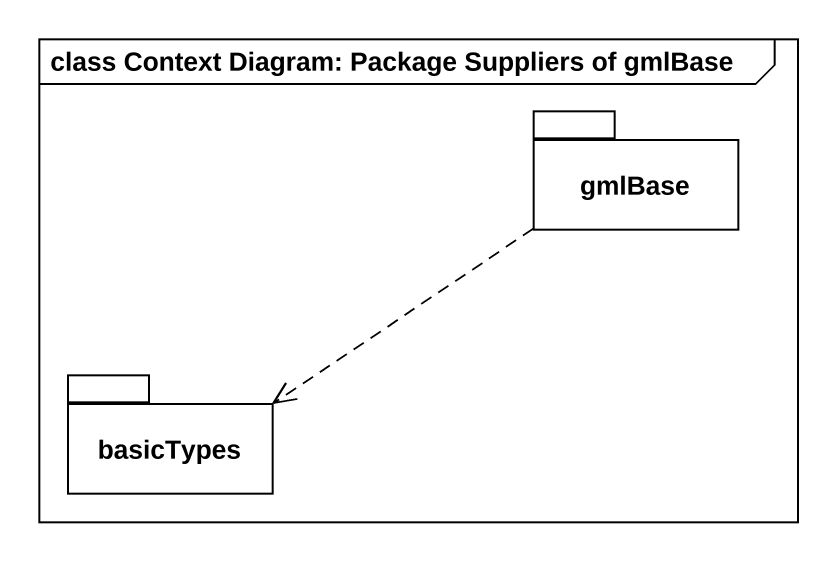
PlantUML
@startuml
mainframe class Context Diagram: Package Suppliers of gmlBase
package gmlBase {
}
package basicTypes {
}
gmlBase .left.> basicTypes
@enduml
